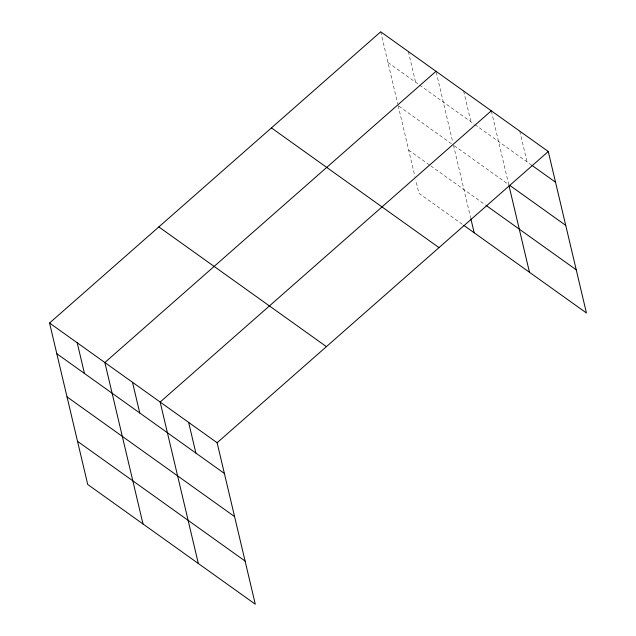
<?xml version="1.0" encoding="UTF-8"?>
<svg xmlns="http://www.w3.org/2000/svg" width="636" height="636" viewBox="0 0 636 636"><rect width="100%" height="100%" fill="white"/><g stroke="black" fill="none" stroke-linecap="round" stroke-linejoin="round"><path stroke-width="0.48" stroke-dasharray="3.18 2.39" d="M387.968 62.495L418.774 84.508M419.561 85.073L474.066 124.012M474.861 124.576L531.004 164.692M398.955 106.212L451.878 144.022M454.255 145.716L508.76 184.663L491.302 110.815M408.678 150.104L430 165.344M430.795 165.909L485.3 204.848M462.324 224.301L418.878 193.257L415.769 180.123M519.787 131.167L527.045 161.862M463.652 91.059L470.91 121.754M436.232 72.266L452.8 142.337M453.46 145.151L470.624 217.75M408.36 51.556L415.61 82.251M380.71 31.8L397.723 103.771M398.168 105.648L414.887 176.371"/><path stroke-width="0.95" d="M49.56 323.024L217.122 442.743L255.29 604.2L87.728 484.481L49.56 323.024L380.71 31.8L548.272 151.519L586.44 312.976L463.898 225.43M436.002 71.304L104.853 362.536L143.02 523.992M491.302 110.815L160.153 402.039L198.321 563.496M217.122 442.743L548.272 151.519M531.791 165.257L555.53 182.214M509.547 185.227L565.73 225.367M486.087 205.412L576.24 269.823M271.429 127.908L438.991 247.627M158.841 226.925L326.403 346.636M56.819 353.719L224.381 473.438M67.019 396.872L234.581 516.591M77.528 441.328L245.091 561.047M508.983 185.625L529.47 272.272M470.847 218.689L474.17 232.76M188.638 422.391L195.896 453.086M132.503 382.284L139.761 412.979M77.21 342.78L84.461 373.475"/></g></svg>
